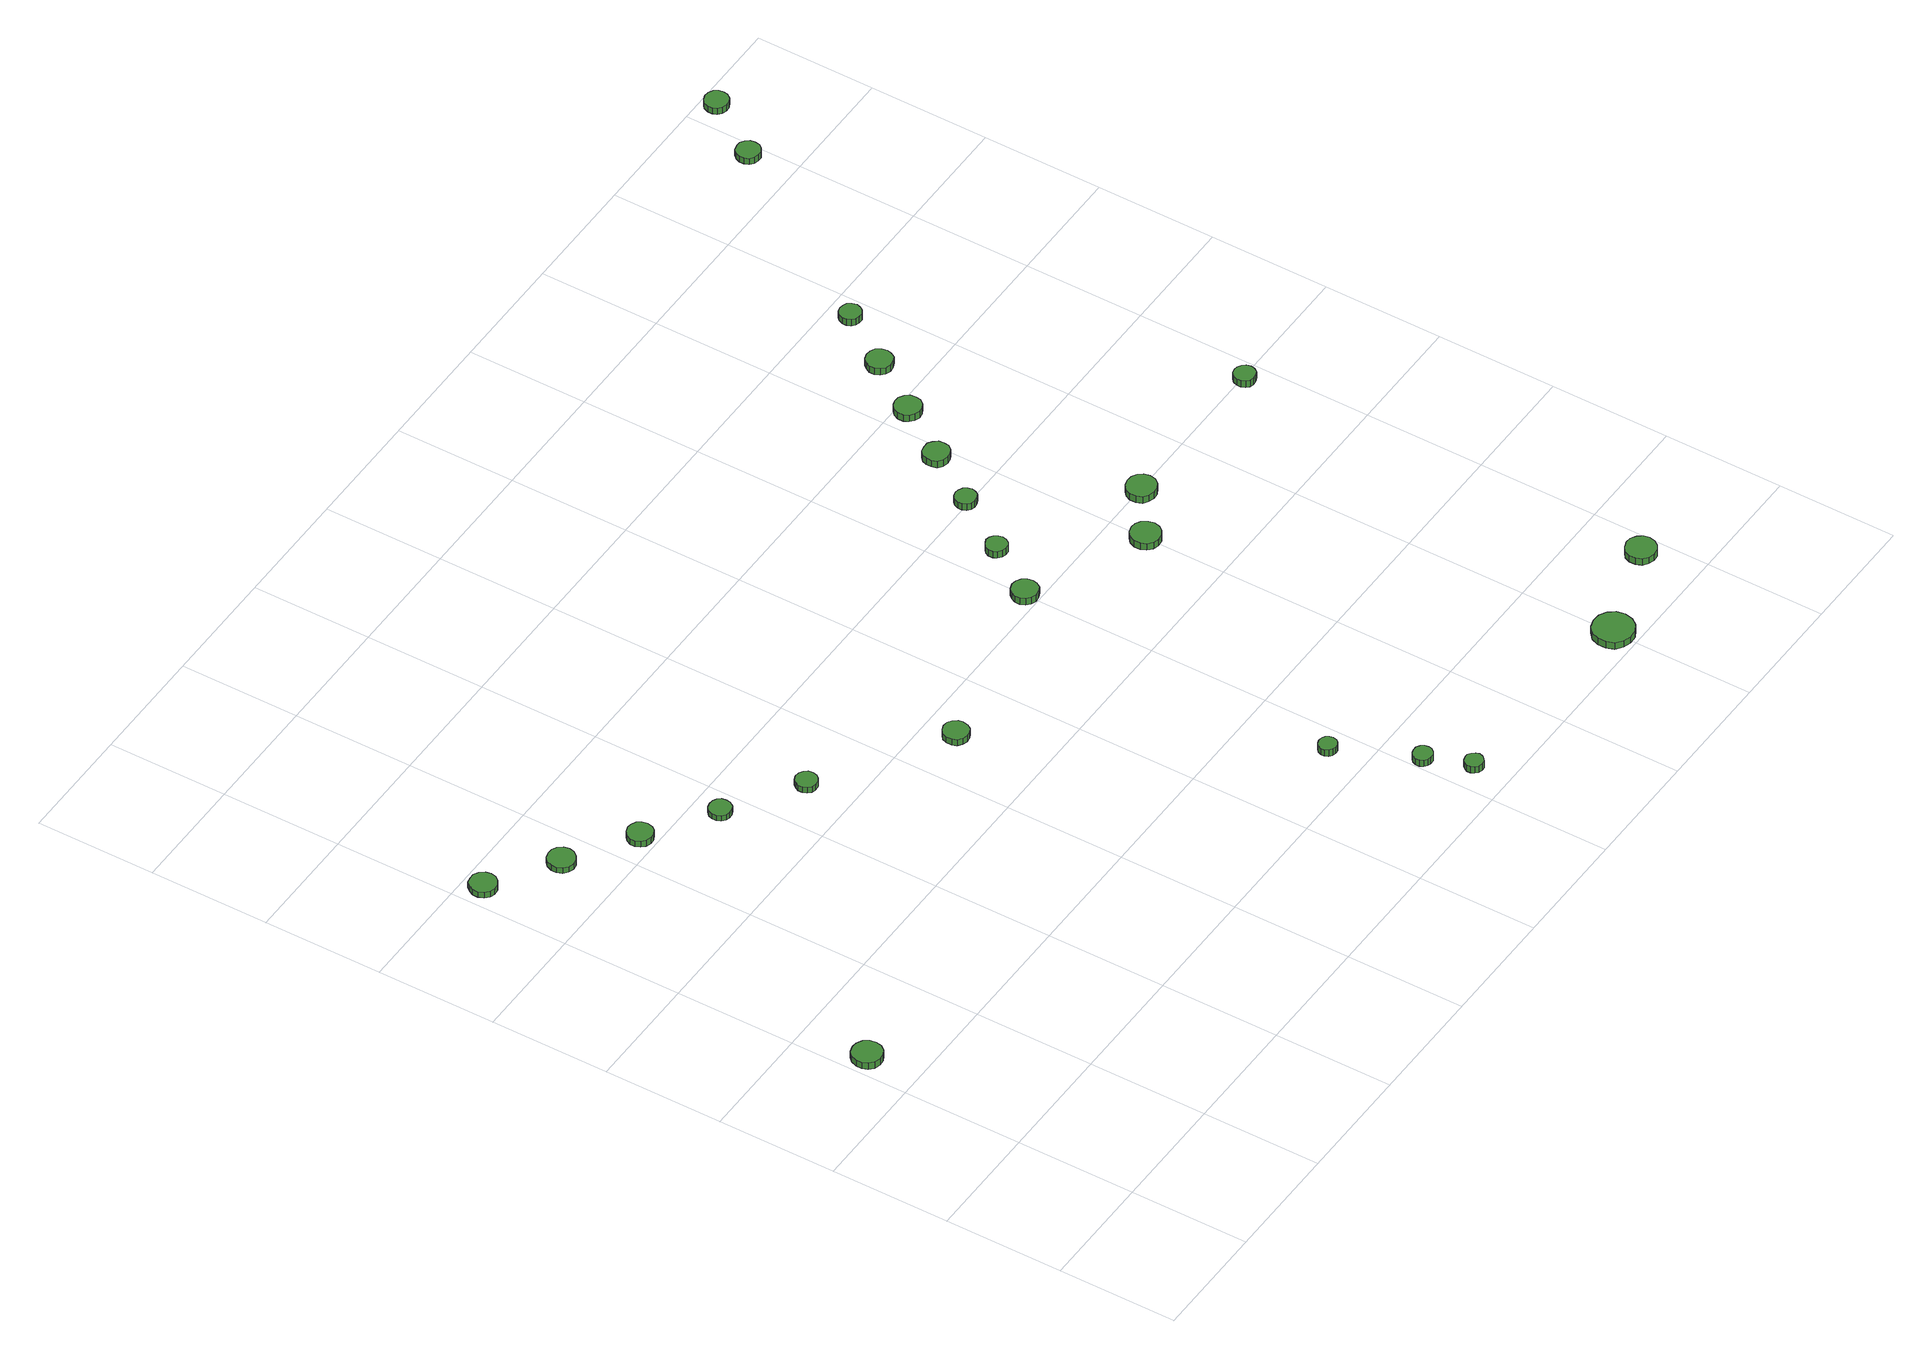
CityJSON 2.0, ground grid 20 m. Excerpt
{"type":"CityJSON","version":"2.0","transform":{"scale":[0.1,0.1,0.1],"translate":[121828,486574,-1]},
"CityObjects":{
"tree1":{"type":"SolitaryVegetationObject","attributes":{"function":"something"},"geometry":[{"type":"MultiSurface","lod":"1","boundaries":[[[0,1,2,3,4,5,6,7,8,9,10,11,12,13,14]],[[15,16,17,18,19,20,21,22,23,24,25,26,27,28,29]],[[0,29,28,1]],[[1,28,27,2]],[[2,27,26,3]],[[3,26,25,4]],[[4,25,24,5]],[[5,24,23,6]],[[6,23,22,7]],[[7,22,21,8]],[[8,21,20,9]],[[9,20,19,10]],[[10,19,18,11]],[[11,18,17,12]],[[12,17,16,13]],[[13,16,15,14]],[[14,15,29,0]]]}]},
"tree2":{"type":"SolitaryVegetationObject","attributes":{"function":"something"},"geometry":[{"type":"MultiSurface","lod":"1","boundaries":[[[30,31,32,33,34,35,36,37,38,39,40,41,42,43,44]],[[45,46,47,48,49,50,51,52,53,54,55,56,57,58,59]],[[30,59,58,31]],[[31,58,57,32]],[[32,57,56,33]],[[33,56,55,34]],[[34,55,54,35]],[[35,54,53,36]],[[36,53,52,37]],[[37,52,51,38]],[[38,51,50,39]],[[39,50,49,40]],[[40,49,48,41]],[[41,48,47,42]],[[42,47,46,43]],[[43,46,45,44]],[[44,45,59,30]]]}]},
"tree3":{"type":"SolitaryVegetationObject","attributes":{"function":"something"},"geometry":[{"type":"MultiSurface","lod":"1","boundaries":[[[60,61,62,63,64,65,66,67,68,69,70,71,72,73,74]],[[75,76,77,78,79,80,81,82,83,84,85,86,87,88,89]],[[60,89,88,61]],[[61,88,87,62]],[[62,87,86,63]],[[63,86,85,64]],[[64,85,84,65]],[[65,84,83,66]],[[66,83,82,67]],[[67,82,81,68]],[[68,81,80,69]],[[69,80,79,70]],[[70,79,78,71]],[[71,78,77,72]],[[72,77,76,73]],[[73,76,75,74]],[[74,75,89,60]]]}]},
"tree4":{"type":"SolitaryVegetationObject","attributes":{"function":"something"},"geometry":[{"type":"MultiSurface","lod":"1","boundaries":[[[90,91,92,93,94,95,96,97,98,99,100,101,102,103,104]],[[105,106,107,108,109,110,111,112,113,114,115,116,117,118,119]],[[90,119,118,91]],[[91,118,117,92]],[[92,117,116,93]],[[93,116,115,94]],[[94,115,114,95]],[[95,114,113,96]],[[96,113,112,97]],[[97,112,111,98]],[[98,111,110,99]],[[99,110,109,100]],[[100,109,108,101]],[[101,108,107,102]],[[102,107,106,103]],[[103,106,105,104]],[[104,105,119,90]]]}]},
"tree5":{"type":"SolitaryVegetationObject","attributes":{"function":"something"},"geometry":[{"type":"MultiSurface","lod":"1","boundaries":[[[120,121,122,123,124,125,126,127,128,129,130,131,132,133,134]],[[135,136,137,138,139,140,141,142,143,144,145,146,147,148,149]],[[120,149,148,121]],[[121,148,147,122]],[[122,147,146,123]],[[123,146,145,124]],[[124,145,144,125]],[[125,144,143,126]],[[126,143,142,127]],[[127,142,141,128]],[[128,141,140,129]],[[129,140,139,130]],[[130,139,138,131]],[[131,138,137,132]],[[132,137,136,133]],[[133,136,135,134]],[[134,135,149,120]]]}]},
"tree6":{"type":"SolitaryVegetationObject","attributes":{"function":"something"},"geometry":[{"type":"MultiSurface","lod":"1","boundaries":[[[150,151,152,153,154,155,156,157,158,159,160,161,162,163,164]],[[165,166,167,168,169,170,171,172,173,174,175,176,177,178,179]],[[150,179,178,151]],[[151,178,177,152]],[[152,177,176,153]],[[153,176,175,154]],[[154,175,174,155]],[[155,174,173,156]],[[156,173,172,157]],[[157,172,171,158]],[[158,171,170,159]],[[159,170,169,160]],[[160,169,168,161]],[[161,168,167,162]],[[162,167,166,163]],[[163,166,165,164]],[[164,165,179,150]]]}]},
"tree7":{"type":"SolitaryVegetationObject","attributes":{"function":"something"},"geometry":[{"type":"MultiSurface","lod":"1","boundaries":[[[180,181,182,183,184,185,186,187,188,189,190,191,192,193,194]],[[195,196,197,198,199,200,201,202,203,204,205,206,207,208,209]],[[180,209,208,181]],[[181,208,207,182]],[[182,207,206,183]],[[183,206,205,184]],[[184,205,204,185]],[[185,204,203,186]],[[186,203,202,187]],[[187,202,201,188]],[[188,201,200,189]],[[189,200,199,190]],[[190,199,198,191]],[[191,198,197,192]],[[192,197,196,193]],[[193,196,195,194]],[[194,195,209,180]]]}]},
"tree8":{"type":"SolitaryVegetationObject","attributes":{"function":"something"},"geometry":[{"type":"MultiSurface","lod":"1","boundaries":[[[210,211,212,213,214,215,216,217,218,219,220,221,222,223,224]],[[225,226,227,228,229,230,231,232,233,234,235,236,237,238,239]],[[210,239,238,211]],[[211,238,237,212]],[[212,237,236,213]],[[213,236,235,214]],[[214,235,234,215]],[[215,234,233,216]],[[216,233,232,217]],[[217,232,231,218]],[[218,231,230,219]],[[219,230,229,220]],[[220,229,228,221]],[[221,228,227,222]],[[222,227,226,223]],[[223,226,225,224]],[[224,225,239,210]]]}]},
"tree9":{"type":"SolitaryVegetationObject","attributes":{"function":"something"},"geometry":[{"type":"MultiSurface","lod":"1","boundaries":[[[240,241,242,243,244,245,246,247,248,249,250,251,252,253,254]],[[255,256,257,258,259,260,261,262,263,264,265,266,267,268,269]],[[240,269,268,241]],[[241,268,267,242]],[[242,267,266,243]],[[243,266,265,244]],[[244,265,264,245]],[[245,264,263,246]],[[246,263,262,247]],[[247,262,261,248]],[[248,261,260,249]],[[249,260,259,250]],[[250,259,258,251]],[[251,258,257,252]],[[252,257,256,253]],[[253,256,255,254]],[[254,255,269,240]]]}]},
"tree10":{"type":"SolitaryVegetationObject","attributes":{"function":"something"},"geometry":[{"type":"MultiSurface","lod":"1","boundaries":[[[270,271,272,273,274,275,276,277,278,279,280,281,282,283,284]],[[285,286,287,288,289,290,291,292,293,294,295,296,297,298,299]],[[270,299,298,271]],[[271,298,297,272]],[[272,297,296,273]],[[273,296,295,274]],[[274,295,294,275]],[[275,294,293,276]],[[276,293,292,277]],[[277,292,291,278]],[[278,291,290,279]],[[279,290,289,280]],[[280,289,288,281]],[[281,288,287,282]],[[282,287,286,283]],[[283,286,285,284]],[[284,285,299,270]]]}]},
"tree11":{"type":"SolitaryVegetationObject","attributes":{"function":"something"},"geometry":[{"type":"MultiSurface","lod":"1","boundaries":[[[300,301,302,303,304,305,306,307,308,309,310,311,312,313,314]],[[315,316,317,318,319,320,321,322,323,324,325,326,327,328,329]],[[300,329,328,301]],[[301,328,327,302]],[[302,327,326,303]],[[303,326,325,304]],[[304,325,324,305]],[[305,324,323,306]],[[306,323,322,307]],[[307,322,321,308]],[[308,321,320,309]],[[309,320,319,310]],[[310,319,318,311]],[[311,318,317,312]],[[312,317,316,313]],[[313,316,315,314]],[[314,315,329,300]]]}]},
"tree12":{"type":"SolitaryVegetationObject","attributes":{"function":"something"},"geometry":[{"type":"MultiSurface","lod":"1","boundaries":[[[330,331,332,333,334,335,336,337,338,339,340,341,342,343,344]],[[345,346,347,348,349,350,351,352,353,354,355,356,357,358,359]],[[330,359,358,331]],[[331,358,357,332]],[[332,357,356,333]],[[333,356,355,334]],[[334,355,354,335]],[[335,354,353,336]],[[336,353,352,337]],[[337,352,351,338]],[[338,351,350,339]],[[339,350,349,340]],[[340,349,348,341]],[[341,348,347,342]],[[342,347,346,343]],[[343,346,345,344]],[[344,345,359,330]]]}]},
"tree13":{"type":"SolitaryVegetationObject","attributes":{"function":"something"},"geometry":[{"type":"MultiSurface","lod":"1","boundaries":[[[360,361,362,363,364,365,366,367,368,369,370,371,372,373,374]],[[375,376,377,378,379,380,381,382,383,384,385,386,387,388,389]],[[360,389,388,361]],[[361,388,387,362]],[[362,387,386,363]],[[363,386,385,364]],[[364,385,384,365]],[[365,384,383,366]],[[366,383,382,367]],[[367,382,381,368]],[[368,381,380,369]],[[369,380,379,370]],[[370,379,378,371]],[[371,378,377,372]],[[372,377,376,373]],[[373,376,375,374]],[[374,375,389,360]]]}]},
"tree14":{"type":"SolitaryVegetationObject","attributes":{"function":"something"},"geometry":[{"type":"MultiSurface","lod":"1","boundaries":[[[390,391,392,393,394,395,396,397,398,399,400,401,402,403,404]],[[405,406,407,408,409,410,411,412,413,414,415,416,417,418,419]],[[390,419,418,391]],[[391,418,417,392]],[[392,417,416,393]],[[393,416,415,394]],[[394,415,414,395]],[[395,414,413,396]],[[396,413,412,397]],[[397,412,411,398]],[[398,411,410,399]],[[399,410,409,400]],[[400,409,408,401]],[[401,408,407,402]],[[402,407,406,403]],[[403,406,405,404]],[[404,405,419,390]]]}]},
"tree15":{"type":"SolitaryVegetationObject","attributes":{"function":"something"},"geometry":[{"type":"MultiSurface","lod":"1","boundaries":[[[420,421,422,423,424,425,426,427,428,429,430,431,432,433,434]],[[435,436,437,438,439,440,441,442,443,444,445,446,447,448,449]],[[420,449,448,421]],[[421,448,447,422]],[[422,447,446,423]],[[423,446,445,424]],[[424,445,444,425]],[[425,444,443,426]],[[426,443,442,427]],[[427,442,441,428]],[[428,441,440,429]],[[429,440,439,430]],[[430,439,438,431]],[[431,438,437,432]],[[432,437,436,433]],[[433,436,435,434]],[[434,435,449,420]]]}]},
"tree16":{"type":"SolitaryVegetationObject","attributes":{"function":"something"},"geometry":[{"type":"MultiSurface","lod":"1","boundaries":[[[450,451,452,453,454,455,456,457,458,459,460,461,462,463,464]],[[465,466,467,468,469,470,471,472,473,474,475,476,477,478,479]],[[450,479,478,451]],[[451,478,477,452]],[[452,477,476,453]],[[453,476,475,454]],[[454,475,474,455]],[[455,474,473,456]],[[456,473,472,457]],[[457,472,471,458]],[[458,471,470,459]],[[459,470,469,460]],[[460,469,468,461]],[[461,468,467,462]],[[462,467,466,463]],[[463,466,465,464]],[[464,465,479,450]]]}]},
"tree17":{"type":"SolitaryVegetationObject","attributes":{"function":"something"},"geometry":[{"type":"MultiSurface","lod":"1","boundaries":[[[480,481,482,483,484,485,486,487,488,489,490,491,492,493,494]],[[495,496,497,498,499,500,501,502,503,504,505,506,507,508,509]],[[480,509,508,481]],[[481,508,507,482]],[[482,507,506,483]],[[483,506,505,484]],[[484,505,504,485]],[[485,504,503,486]],[[486,503,502,487]],[[487,502,501,488]],[[488,501,500,489]],[[489,500,499,490]],[[490,499,498,491]],[[491,498,497,492]],[[492,497,496,493]],[[493,496,495,494]],[[494,495,509,480]]]}]},
"tree18":{"type":"SolitaryVegetationObject","attributes":{"function":"something"},"geometry":[{"type":"MultiSurface","lod":"1","boundaries":[[[510,511,512,513,514,515,516,517,518,519,520,521,522,523,524]],[[525,526,527,528,529,530,531,532,533,534,535,536,537,538,539]],[[510,539,538,511]],[[511,538,537,512]],[[512,537,536,513]],[[513,536,535,514]],[[514,535,534,515]],[[515,534,533,516]],[[516,533,532,517]],[[517,532,531,518]],[[518,531,530,519]],[[519,530,529,520]],[[520,529,528,521]],[[521,528,527,522]],[[522,527,526,523]],[[523,526,525,524]],[[524,525,539,510]]]}]},
"tree19":{"type":"SolitaryVegetationObject","attributes":{"function":"something"},"geometry":[{"type":"MultiSurface","lod":"1","boundaries":[[[540,541,542,543,544,545,546,547,548,549,550,551,552,553,554]],[[555,556,557,558,559,560,561,562,563,564,565,566,567,568,569]],[[540,569,568,541]],[[541,568,567,542]],[[542,567,566,543]],[[543,566,565,544]],[[544,565,564,545]],[[545,564,563,546]],[[546,563,562,547]],[[547,562,561,548]],[[548,561,560,549]],[[549,560,559,550]],[[550,559,558,551]],[[551,558,557,552]],[[552,557,556,553]],[[553,556,555,554]],[[554,555,569,540]]]}]},
"tree20":{"type":"SolitaryVegetationObject","attributes":{"function":"something"},"geometry":[{"type":"MultiSurface","lod":"1","boundaries":[[[570,571,572,573,574,575,576,577,578,579,580,581,582,583,584]],[[585,586,587,588,589,590,591,592,593,594,595,596,597,598,599]],[[570,599,598,571]],[[571,598,597,572]],[[572,597,596,573]],[[573,596,595,574]],[[574,595,594,575]],[[575,594,593,576]],[[576,593,592,577]],[[577,592,591,578]],[[578,591,590,579]],[[579,590,589,580]],[[580,589,588,581]],[[581,588,587,582]],[[582,587,586,583]],[[583,586,585,584]],[[584,585,599,570]]]}]},
"tree21":{"type":"SolitaryVegetationObject","attributes":{"function":"something"},"geometry":[{"type":"MultiSurface","lod":"1","boundaries":[[[600,601,602,603,604,605,606,607,608,609,610,611,612,613,614]],[[615,616,617,618,619,620,621,622,623,624,625,626,627,628,629]],[[600,629,628,601]],[[601,628,627,602]],[[602,627,626,603]],[[603,626,625,604]],[[604,625,624,605]],[[605,624,623,606]],[[606,623,622,607]],[[607,622,621,608]],[[608,621,620,609]],[[609,620,619,610]],[[610,619,618,611]],[[611,618,617,612]],[[612,617,616,613]],[[613,616,615,614]],[[614,615,629,600]]]}]},
"tree22":{"type":"SolitaryVegetationObject","attributes":{"function":"something"},"geometry":[{"type":"MultiSurface","lod":"1","boundaries":[[[630,631,632,633,634,635,636,637,638,639,640,641,642,643,644]],[[645,646,647,648,649,650,651,652,653,654,655,656,657,658,659]],[[630,659,658,631]],[[631,658,657,632]],[[632,657,656,633]],[[633,656,655,634]],[[634,655,654,635]],[[635,654,653,636]],[[636,653,652,637]],[[637,652,651,638]],[[638,651,650,639]],[[639,650,649,640]],[[640,649,648,641]],[[641,648,647,642]],[[642,647,646,643]],[[643,646,645,644]],[[644,645,659,630]]]}]},
"tree23":{"type":"SolitaryVegetationObject","attributes":{"function":"something"},"geometry":[{"type":"MultiSurface","lod":"1","boundaries":[[[660,661,662,663,664,665,666,667,668,669,670,671,672,673,674]],[[675,676,677,678,679,680,681,682,683,684,685,686,687,688,689]],[[660,689,688,661]],[[661,688,687,662]],[[662,687,686,663]],[[663,686,685,664]],[[664,685,684,665]],[[665,684,683,666]],[[666,683,682,667]],[[667,682,681,668]],[[668,681,680,669]],[[669,680,679,670]],[[670,679,678,671]],[[671,678,677,672]],[[672,677,676,673]],[[673,676,675,674]],[[674,675,689,660]]]}]},
"tree24":{"type":"SolitaryVegetationObject","attributes":{"function":"something"},"geometry":[{"type":"MultiSurface","lod":"1","boundaries":[[[690,691,692,693,694,695,696,697,698,699,700,701,702,703,704]],[[705,706,707,708,709,710,711,712,713,714,715,716,717,718,719]],[[690,719,718,691]],[[691,718,717,692]],[[692,717,716,693]],[[693,716,715,694]],[[694,715,714,695]],[[695,714,713,696]],[[696,713,712,697]],[[697,712,711,698]],[[698,711,710,699]],[[699,710,709,700]],[[700,709,708,701]],[[701,708,707,702]],[[702,707,706,703]],[[703,706,705,704]],[[704,705,719,690]]]}]}
},
"vertices":[
[49,482,28],[47,492,28],[41,501,28],[32,506,28],[22,507,28],[12,504,28],[5,497,28],[1,487,28],[1,477,28],[5,468,28],[12,461,28],[22,458,28],[32,459,28],[41,464,28],[47,472,28],[47,472,15],[41,464,15],[32,459,15],[22,458,15],[12,461,15],[5,468,15],[1,477,15],[1,487,15],[5,497,15],[12,504,15],[22,507,15],[32,506,15],[41,501,15],[47,492,15],[49,482,15],
[57,1165,19],[55,1174,19],[49,1182,19],[41,1187,19],[32,1187,19],[23,1185,19],[17,1178,19],[13,1170,19],[13,1161,19],[17,1152,19],[23,1146,19],[32,1143,19],[41,1144,19],[49,1149,19],[55,1156,19],[55,1156,8],[49,1149,8],[41,1144,8],[32,1143,8],[23,1146,8],[17,1152,8],[13,1161,8],[13,1170,8],[17,1178,8],[23,1185,8],[32,1187,8],[41,1187,8],[49,1182,8],[55,1174,8],[57,1165,8],
[165,1096,19],[163,1105,19],[157,1113,19],[149,1117,19],[140,1118,19],[131,1115,19],[124,1109,19],[120,1100,19],[120,1091,19],[124,1082,19],[131,1076,19],[140,1073,19],[149,1074,19],[157,1079,19],[163,1087,19],[163,1087,8],[157,1079,8],[149,1074,8],[140,1073,8],[131,1076,8],[124,1082,8],[120,1091,8],[120,1100,8],[124,1109,8],[131,1115,8],[140,1118,8],[149,1117,8],[157,1113,8],[163,1105,8],[165,1096,8],
[272,1026,20],[270,1035,20],[265,1042,20],[257,1046,20],[249,1047,20],[240,1044,20],[234,1038,20],[230,1030,20],[230,1022,20],[234,1014,20],[240,1008,20],[249,1005,20],[257,1006,20],[265,1010,20],[270,1017,20],[270,1017,8],[265,1010,8],[257,1006,8],[249,1005,8],[240,1008,8],[234,1014,8],[230,1022,8],[230,1030,8],[234,1038,8],[240,1044,8],[249,1047,8],[257,1046,8],[265,1042,8],[270,1035,8],[272,1026,8],
[378,954,19],[377,962,19],[372,968,19],[366,971,19],[358,972,19],[351,970,19],[345,965,19],[342,958,19],[342,950,19],[345,943,19],[351,938,19],[358,936,19],[366,937,19],[372,940,19],[377,947,19],[377,947,8],[372,940,8],[366,937,8],[358,936,8],[351,938,8],[345,943,8],[342,950,8],[342,958,8],[345,965,8],[351,970,8],[358,972,8],[366,971,8],[372,968,8],[377,962,8],[378,954,8],
[497,878,19],[496,885,19],[491,891,19],[485,895,19],[477,896,19],[470,893,19],[465,888,19],[462,881,19],[462,874,19],[465,867,19],[470,862,19],[477,860,19],[485,861,19],[491,864,19],[496,870,19],[496,870,8],[491,864,8],[485,861,8],[477,860,8],[470,862,8],[465,867,8],[462,874,8],[462,881,8],[465,888,8],[470,893,8],[477,896,8],[485,895,8],[491,891,8],[496,885,8],[497,878,8],
[703,743,26],[701,751,26],[696,758,26],[689,763,26],[680,764,26],[672,761,26],[665,755,26],[662,747,26],[662,738,26],[665,730,26],[672,725,26],[680,722,26],[689,723,26],[696,727,26],[701,734,26],[701,734,14],[696,727,14],[689,723,14],[680,722,14],[672,725,14],[665,730,14],[662,738,14],[662,747,14],[665,755,14],[672,761,14],[680,764,14],[689,763,14],[696,758,14],[701,751,14],[703,743,14],
[964,257,32],[963,263,32],[959,268,32],[954,271,32],[948,272,32],[942,270,32],[937,266,32],[934,260,32],[934,254,32],[937,248,32],[942,244,32],[948,242,32],[954,243,32],[959,246,32],[963,251,32],[963,251,19],[959,246,19],[954,243,19],[948,242,19],[942,244,19],[937,248,19],[934,254,19],[934,260,19],[937,266,19],[942,270,19],[948,272,19],[954,271,19],[959,268,19],[963,263,19],[964,257,19],
[1025,127,30],[1024,134,30],[1020,139,30],[1014,143,30],[1007,143,30],[1001,141,30],[996,137,30],[993,131,30],[993,124,30],[996,118,30],[1001,114,30],[1007,112,30],[1014,112,30],[1020,116,30],[1024,121,30],[1024,121,17],[1020,116,17],[1014,112,17],[1007,112,17],[1001,114,17],[996,118,17],[993,124,17],[993,131,17],[996,137,17],[1001,141,17],[1007,143,17],[1014,143,17],[1020,139,17],[1024,134,17],[1025,127,17],
[1053,55,30],[1051,61,30],[1047,66,30],[1042,70,30],[1036,70,30],[1029,68,30],[1025,64,30],[1022,58,30],[1022,52,30],[1025,46,30],[1029,42,30],[1036,40,30],[1042,40,30],[1047,44,30],[1051,49,30],[1051,49,17],[1047,44,17],[1042,40,17],[1036,40,17],[1029,42,17],[1025,46,17],[1022,52,17],[1022,58,17],[1025,64,17],[1029,68,17],[1036,70,17],[1042,70,17],[1047,66,17],[1051,61,17],[1053,55,17],
[1013,817,29],[1011,826,29],[1006,833,29],[998,838,29],[989,839,29],[980,836,29],[974,830,29],[970,822,29],[970,813,29],[974,805,29],[980,799,29],[989,796,29],[998,797,29],[1006,801,29],[1011,809,29],[1011,809,16],[1006,801,16],[998,797,16],[989,796,16],[980,799,16],[974,805,16],[970,813,16],[970,822,16],[974,830,16],[980,836,16],[989,839,16],[998,838,16],[1006,833,16],[1011,826,16],[1013,817,16],
[1070,906,27],[1068,913,27],[1064,919,27],[1058,923,27],[1051,924,27],[1044,921,27],[1038,916,27],[1035,910,27],[1035,902,27],[1038,896,27],[1044,891,27],[1051,889,27],[1058,889,27],[1064,893,27],[1068,899,27],[1068,899,14],[1064,893,14],[1058,889,14],[1051,889,14],[1044,891,14],[1038,896,14],[1035,902,14],[1035,910,14],[1038,916,14],[1044,921,14],[1051,924,14],[1058,923,14],[1064,919,14],[1068,913,14],[1070,906,14],
[1429,37,23],[1426,51,23],[1418,62,23],[1406,69,23],[1392,70,23],[1379,66,23],[1368,57,23],[1363,44,23],[1363,30,23],[1368,17,23],[1379,8,23],[1392,4,23],[1406,5,23],[1418,12,23],[1426,23,23],[1426,23,10],[1418,12,10],[1406,5,10],[1392,4,10],[1379,8,10],[1368,17,10],[1363,30,10],[1363,44,10],[1368,57,10],[1379,66,10],[1392,70,10],[1406,69,10],[1418,62,10],[1426,51,10],[1429,37,10],
[1213,729,31],[1210,739,31],[1204,748,31],[1196,753,31],[1186,754,31],[1176,751,31],[1168,744,31],[1164,734,31],[1164,724,31],[1168,715,31],[1176,708,31],[1186,705,31],[1196,706,31],[1204,711,31],[1210,719,31],[1210,719,18],[1204,711,18],[1196,706,18],[1186,705,18],[1176,708,18],[1168,715,18],[1164,724,18],[1164,734,18],[1168,744,18],[1176,751,18],[1186,754,18],[1196,753,18],[1204,748,18],[1210,739,18],[1213,729,18],
[1135,1001,24],[1133,1008,24],[1129,1014,24],[1122,1018,24],[1115,1019,24],[1108,1017,24],[1103,1012,24],[1100,1005,24],[1100,998,24],[1103,991,24],[1108,986,24],[1115,984,24],[1122,985,24],[1129,988,24],[1133,994,24],[1133,994,11],[1129,988,11],[1122,985,11],[1115,984,11],[1108,986,11],[1103,991,11],[1100,998,11],[1100,1005,11],[1103,1012,11],[1108,1017,11],[1115,1019,11],[1122,1018,11],[1129,1014,11],[1133,1008,11],[1135,1001,11],
[1198,1091,22],[1197,1100,22],[1191,1107,22],[1184,1112,22],[1175,1112,22],[1166,1110,22],[1159,1104,22],[1156,1096,22],[1156,1087,22],[1159,1078,22],[1166,1072,22],[1175,1070,22],[1184,1071,22],[1191,1075,22],[1197,1082,22],[1197,1082,9],[1191,1075,9],[1184,1071,9],[1175,1070,9],[1166,1072,9],[1159,1078,9],[1156,1087,9],[1156,1096,9],[1159,1104,9],[1166,1110,9],[1175,1112,9],[1184,1112,9],[1191,1107,9],[1197,1100,9],[1198,1091,9],
[1295,789,31],[1293,799,31],[1287,807,31],[1278,812,31],[1268,813,31],[1258,810,31],[1250,803,31],[1246,794,31],[1246,784,31],[1250,774,31],[1258,768,31],[1268,765,31],[1278,766,31],[1287,771,31],[1293,779,31],[1293,779,18],[1287,771,18],[1278,766,18],[1268,765,18],[1258,768,18],[1250,774,18],[1246,784,18],[1246,794,18],[1250,803,18],[1258,810,18],[1268,813,18],[1278,812,18],[1287,807,18],[1293,799,18],[1295,789,18],
[1261,1181,20],[1260,1190,20],[1254,1197,20],[1246,1202,20],[1237,1203,20],[1229,1200,20],[1222,1194,20],[1218,1185,20],[1218,1176,20],[1222,1168,20],[1229,1162,20],[1237,1159,20],[1246,1160,20],[1254,1164,20],[1260,1172,20],[1260,1172,7],[1254,1164,7],[1246,1160,7],[1237,1159,7],[1229,1162,7],[1222,1168,7],[1218,1176,7],[1218,1185,7],[1222,1194,7],[1229,1200,7],[1237,1203,7],[1246,1202,7],[1254,1197,7],[1260,1190,7],[1261,1181,7],
[1592,97,18],[1590,107,18],[1584,115,18],[1575,121,18],[1565,122,18],[1555,118,18],[1547,112,18],[1543,102,18],[1543,92,18],[1547,82,18],[1555,76,18],[1565,72,18],[1575,73,18],[1584,79,18],[1590,87,18],[1590,87,5],[1584,79,5],[1575,73,5],[1565,72,5],[1555,76,5],[1547,82,5],[1543,92,5],[1543,102,5],[1547,112,5],[1555,118,5],[1565,122,5],[1575,121,5],[1584,115,5],[1590,107,5],[1592,97,5],
[1323,1270,20],[1321,1279,20],[1316,1287,20],[1308,1291,20],[1299,1292,20],[1290,1289,20],[1284,1283,20],[1280,1275,20],[1280,1266,20],[1284,1258,20],[1290,1252,20],[1299,1249,20],[1308,1250,20],[1316,1254,20],[1321,1262,20],[1321,1262,7],[1316,1254,7],[1308,1250,7],[1299,1249,7],[1290,1252,7],[1284,1258,7],[1280,1266,7],[1280,1275,7],[1284,1283,7],[1290,1289,7],[1299,1292,7],[1308,1291,7],[1316,1287,7],[1321,1279,7],[1323,1270,7],
[1382,1361,20],[1380,1369,20],[1376,1375,20],[1369,1378,20],[1362,1379,20],[1355,1377,20],[1350,1372,20],[1347,1365,20],[1347,1358,20],[1350,1351,20],[1355,1346,20],[1362,1344,20],[1369,1344,20],[1376,1348,20],[1380,1354,20],[1380,1354,7],[1376,1348,7],[1369,1344,7],[1362,1344,7],[1355,1346,7],[1350,1351,7],[1347,1358,7],[1347,1365,7],[1350,1372,7],[1355,1377,7],[1362,1379,7],[1369,1378,7],[1376,1375,7],[1380,1369,7],[1382,1361,7],
[1579,791,26],[1577,799,26],[1573,804,26],[1566,808,26],[1559,809,26],[1552,807,26],[1547,802,26],[1544,795,26],[1544,788,26],[1547,781,26],[1552,776,26],[1559,774,26],[1566,775,26],[1573,778,26],[1577,784,26],[1577,784,13],[1573,778,13],[1566,775,13],[1559,774,13],[1552,776,13],[1547,781,13],[1544,788,13],[1544,795,13],[1547,802,13],[1552,807,13],[1559,809,13],[1566,808,13],[1573,804,13],[1577,799,13],[1579,791,13],
[1597,1677,19],[1596,1685,19],[1591,1691,19],[1584,1696,19],[1576,1696,19],[1568,1694,19],[1562,1688,19],[1559,1681,19],[1559,1673,19],[1562,1665,19],[1568,1660,19],[1576,1658,19],[1584,1658,19],[1591,1662,19],[1596,1669,19],[1596,1669,7],[1591,1662,7],[1584,1658,7],[1576,1658,7],[1568,1660,7],[1562,1665,7],[1559,1673,7],[1559,1681,7],[1562,1688,7],[1568,1694,7],[1576,1696,7],[1584,1696,7],[1591,1691,7],[1596,1685,7],[1597,1677,7],
[1663,1774,19],[1662,1782,19],[1657,1789,19],[1650,1793,19],[1642,1794,19],[1634,1791,19],[1628,1786,19],[1625,1778,19],[1625,1770,19],[1628,1763,19],[1634,1758,19],[1642,1755,19],[1650,1756,19],[1657,1760,19],[1662,1767,19],[1662,1767,7],[1657,1760,7],[1650,1756,7],[1642,1755,7],[1634,1758,7],[1628,1763,7],[1625,1770,7],[1625,1778,7],[1628,1786,7],[1634,1791,7],[1642,1794,7],[1650,1793,7],[1657,1789,7],[1662,1782,7],[1663,1774,7]
]}
